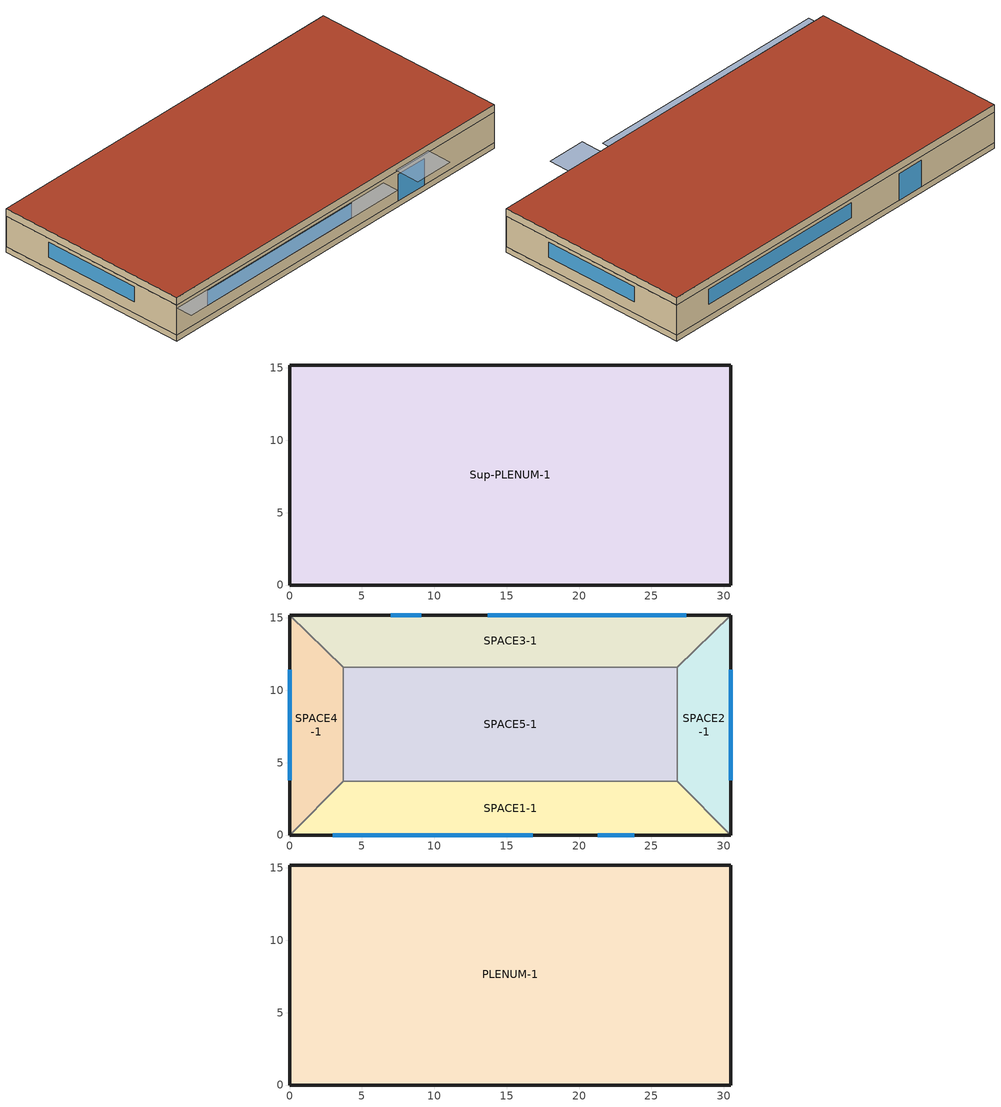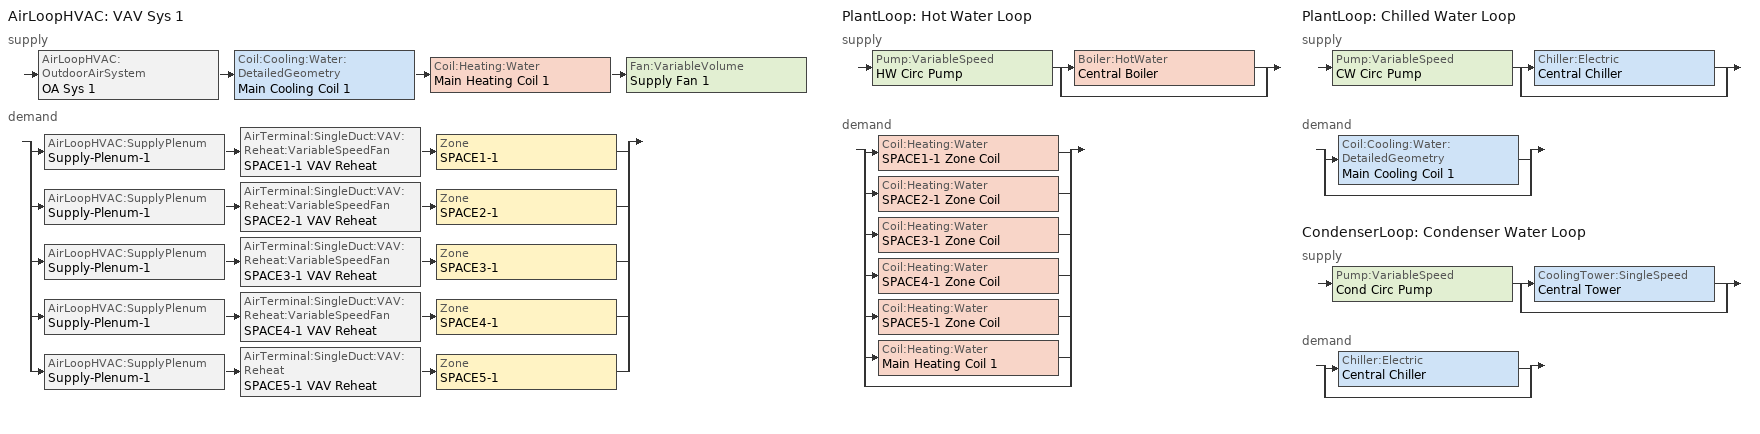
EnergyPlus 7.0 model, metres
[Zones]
Sup-PLENUM-1
 floor ground (FLOOR-SLAB-1): 30.5,15.2 30.5,0 0,0 0,15.2 z-0.45
 wall outside (WALL-1): 0,0 30.5,0 30.5,15.2 0,15.2 0,0 z-0.45:0
SPACE1-1
 floor to Sup-PLENUM-1 (CLNG-1): 26.8,3.7 30.5,0 0,0 3.7,3.7 z0
 wall outside (WALL-1): 0,0 30.5,0 z0:2.4
 wall to SPACE2-1 (INT-WALL-1): 30.5,0 26.8,3.7 z0:2.4
 wall to SPACE4-1 (INT-WALL-1): 3.7,3.7 0,0 z0:2.4
 wall to SPACE5-1 (INT-WALL-1): 26.8,3.7 3.7,3.7 z0:2.4
 window (Dbl Clr 3mm/13mm Air): 3,0 16.8,0 z0.9:2.1
 window (Sgl Grey 3mm): 21.3,0 23.8,0 z0:2.1
SPACE2-1
 floor to Sup-PLENUM-1 (CLNG-1): 26.8,11.6 30.5,15.2 30.5,0 26.8,3.7 z0
 wall outside (WALL-1): 30.5,0 30.5,15.2 z0:2.4
 wall to SPACE3-1 (INT-WALL-1): 30.5,15.2 26.8,11.6 z0:2.4
 wall to SPACE5-1 (INT-WALL-1): 26.8,11.6 26.8,3.7 z0:2.4
 window (Dbl Clr 3mm/13mm Air): 30.5,3.8 30.5,11.4 z0.9:2.1
SPACE3-1
 floor to Sup-PLENUM-1 (CLNG-1): 26.8,11.6 3.7,11.6 0,15.2 30.5,15.2 z0
 wall outside (WALL-1): 30.5,15.2 0,15.2 z0:2.4
 wall to SPACE4-1 (INT-WALL-1): 0,15.2 3.7,11.6 z0:2.4
 wall to SPACE5-1 (INT-WALL-1): 3.7,11.6 26.8,11.6 z0:2.4
 window (Dbl Clr 3mm/13mm Air): 27.4,15.2 13.7,15.2 z0.9:2.1
 window (Sgl Grey 3mm): 9.1,15.2 7,15.2 z0:2.1
SPACE4-1
 floor to Sup-PLENUM-1 (CLNG-1): 3.7,3.7 0,0 0,15.2 3.7,11.6 z0
 wall outside (WALL-1): 0,15.2 0,0 z0:2.4
 wall to SPACE5-1 (INT-WALL-1): 3.7,3.7 3.7,11.6 z0:2.4
 window (Dbl Clr 3mm/13mm Air): 0,11.4 0,3.8 z0.9:2.1
SPACE5-1
 floor to Sup-PLENUM-1 (CLNG-1): 26.8,11.6 26.8,3.7 3.7,3.7 3.7,11.6 z0
PLENUM-1
 floor to SPACE1-1 (CLNG-1): 26.8,3.7 30.5,0 0,0 3.7,3.7 z2.4
 floor to SPACE2-1 (CLNG-1): 26.8,11.6 30.5,15.2 30.5,0 26.8,3.7 z2.4
 floor to SPACE3-1 (CLNG-1): 26.8,11.6 3.7,11.6 0,15.2 30.5,15.2 z2.4
 floor to SPACE4-1 (CLNG-1): 3.7,3.7 0,0 0,15.2 3.7,11.6 z2.4
 floor to SPACE5-1 (CLNG-1): 26.8,11.6 26.8,3.7 3.7,3.7 3.7,11.6 z2.4
 wall outside (WALL-1): 0,0 30.5,0 30.5,15.2 0,15.2 0,0 z2.4:3
 roof outside (ROOF-1): 0,15.2 0,0 30.5,0 30.5,15.2 z3
shading: 0,-1.3 0,0 19.8,0 19.8,-1.3 z2.2; 21,-2 21,0 24.1,0 24.1,-2 z2.6
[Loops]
AirLoopHVAC 'VAV Sys 1'
 supply: AirLoopHVAC:OutdoorAirSystem 'OA Sys 1' > Coil:Cooling:Water:DetailedGeometry 'Main Cooling Coil 1' > Coil:Heating:Water 'Main Heating Coil 1' > Fan:VariableVolume 'Supply Fan 1'
 demand: split
  | AirLoopHVAC:SupplyPlenum 'Supply-Plenum-1' > AirTerminal:SingleDuct:VAV:Reheat:VariableSpeedFan 'SPACE1-1 VAV Reheat' > Zone 'SPACE1-1'
  | AirLoopHVAC:SupplyPlenum 'Supply-Plenum-1' > AirTerminal:SingleDuct:VAV:Reheat:VariableSpeedFan 'SPACE2-1 VAV Reheat' > Zone 'SPACE2-1'
  | AirLoopHVAC:SupplyPlenum 'Supply-Plenum-1' > AirTerminal:SingleDuct:VAV:Reheat:VariableSpeedFan 'SPACE3-1 VAV Reheat' > Zone 'SPACE3-1'
  | AirLoopHVAC:SupplyPlenum 'Supply-Plenum-1' > AirTerminal:SingleDuct:VAV:Reheat:VariableSpeedFan 'SPACE4-1 VAV Reheat' > Zone 'SPACE4-1'
  | AirLoopHVAC:SupplyPlenum 'Supply-Plenum-1' > AirTerminal:SingleDuct:VAV:Reheat 'SPACE5-1 VAV Reheat' > Zone 'SPACE5-1'
PlantLoop 'Hot Water Loop'
 supply: Pump:VariableSpeed 'HW Circ Pump' > split
  | Boiler:HotWater 'Central Boiler'
  | bypass
 demand: split
  | Coil:Heating:Water 'SPACE1-1 Zone Coil'
  | Coil:Heating:Water 'SPACE2-1 Zone Coil'
  | Coil:Heating:Water 'SPACE3-1 Zone Coil'
  | Coil:Heating:Water 'SPACE4-1 Zone Coil'
  | Coil:Heating:Water 'SPACE5-1 Zone Coil'
  | Coil:Heating:Water 'Main Heating Coil 1'
  | bypass
PlantLoop 'Chilled Water Loop'
 supply: Pump:VariableSpeed 'CW Circ Pump' > split
  | Chiller:Electric 'Central Chiller'
  | bypass
 demand: split
  | Coil:Cooling:Water:DetailedGeometry 'Main Cooling Coil 1'
  | bypass
CondenserLoop 'Condenser Water Loop'
 supply: Pump:VariableSpeed 'Cond Circ Pump' > split
  | CoolingTower:SingleSpeed 'Central Tower'
  | bypass
 demand: split
  | Chiller:Electric 'Central Chiller'
  | bypass
[Building]
Building: 30, City, 0.04, 0.4, FullExterior, 25, 6
[Site:Location]
CHICAGO_IL_USA TMY2-94846: 41.78, -87.75, -6, 190
[SizingPeriod:DesignDay]
CHICAGO_IL_USA Annual Heating 99% Design Conditions DB: -17.3, 0, -17.3, 99063, 4.9, 270, 0, 0, 0, 21, 1, WinterDesignDay, 0, WetBulb
CHICAGO_IL_USA Annual Cooling 1% Design Conditions DB/MCWB: 31.5, 10.7, 23, 99063, 5.3, 230, 1, 0, 0, 21, 7, SummerDesignDay, 0, WetBulb
[Site:GroundTemperature:BuildingSurface]
20.03, 20.03, 20.13, 20.3, 20.43, 20.52, 20.62, 20.77, 20.78, 20.55, 20.44, 20.2
[Material]
RG01: Rough, 0.0127, 1.442, 881, 1674, 0.9, 0.65, 0.65
BR01: VeryRough, 0.0095, 0.162, 1121, 1464, 0.9, 0.7, 0.7
IN46: VeryRough, 0.0762, 0.023, 24, 1590, 0.9, 0.5, 0.5
WD01: MediumSmooth, 0.0191, 0.115, 513, 1381, 0.9, 0.78, 0.78
PW03: MediumSmooth, 0.0127, 0.115, 545, 1213, 0.9, 0.78, 0.78
IN02: Rough, 0.0901, 0.043, 10, 837, 0.9, 0.75, 0.75
GP01: MediumSmooth, 0.0127, 0.16, 801, 837, 0.9, 0.75, 0.75
GP02: MediumSmooth, 0.0159, 0.16, 801, 837, 0.9, 0.75, 0.75
CC03: MediumRough, 0.1016, 1.31, 2243, 837, 0.9, 0.65, 0.65
[Material:NoMass]
MAT-CLNG-1: Rough, 0.652259, 0.65, 0.65, 0.65
[Material:AirGap]
AL21: 0.157
[WindowMaterial:Glazing]
CLEAR 3MM: SpectralAverage, , 0.003, 0.837, 0.075, 0.075, 0.898, 0.081, 0.081, 0, 0.84, 0.84, 0.9
GREY 3MM: SpectralAverage, , 0.003, 0.626, 0.061, 0.061, 0.611, 0.061, 0.061, 0, 0.84, 0.84, 0.9
[WindowMaterial:Gas]
AIR 13MM: Air, 0.0127
[Construction]
ROOF-1: RG01, BR01, IN46, WD01
WALL-1: WD01, PW03, IN02, GP01
CLNG-1: MAT-CLNG-1
FLOOR-SLAB-1: CC03
INT-WALL-1: GP02, AL21, GP02
Dbl Clr 3mm/13mm Air: CLEAR 3MM, AIR 13MM, CLEAR 3MM
Sgl Grey 3mm: GREY 3MM
[Zone]
PLENUM-1: 0, 0, 0, 0, 1, 1, 0.6096, 283.2
SPACE1-1; SPACE3-1: 0, 0, 0, 0, 1, 1, 2.4384, 239.247
SPACE2-1; SPACE4-1: 0, 0, 0, 0, 1, 1, 2.4384, 103.311
SPACE5-1: 0, 0, 0, 0, 1, 1, 2.4384, 447.683
Sup-PLENUM-1: 0, 0, 0, 0, 1, 1, 0.45, 208.6
[People]
SPACE1-1 People 1: SPACE1-1, OCCUPY-1, people, 11, , , 0.3, , ActSchd
SPACE2-1 People 1: SPACE2-1, OCCUPY-1, people, 5, , , 0.3, , ActSchd
SPACE3-1 People 1: SPACE3-1, OCCUPY-1, people, 11, , , 0.3, , ActSchd
SPACE4-1 People 1: SPACE4-1, OCCUPY-1, people, 5, , , 0.3, , ActSchd
SPACE5-1 People 1: SPACE5-1, OCCUPY-1, people, 20, , , 0.3, , ActSchd
[Lights]
SPACE1-1 Lights 1: SPACE1-1, LIGHTS-1, LightingLevel, 1584, , , 0.2, 0.59, 0.2, 0, GeneralLights
SPACE2-1 Lights 1: SPACE2-1, LIGHTS-1, LightingLevel, 684, , , 0.2, 0.59, 0.2, 0, GeneralLights
SPACE3-1 Lights 1: SPACE3-1, LIGHTS-1, LightingLevel, 1584, , , 0.2, 0.59, 0.2, 0, GeneralLights
SPACE4-1 Lights 1: SPACE4-1, LIGHTS-1, LightingLevel, 684, , , 0.2, 0.59, 0.2, 0, GeneralLights
SPACE5-1 Lights 1: SPACE5-1, LIGHTS-1, LightingLevel, 2964, , , 0.2, 0.59, 0.2, 0, GeneralLights
[ElectricEquipment]
SPACE1-1 ElecEq 1: SPACE1-1, EQUIP-1, EquipmentLevel, 1056, , , 0, 0.3, 0
SPACE2-1 ElecEq 1: SPACE2-1, EQUIP-1, EquipmentLevel, 456, , , 0, 0.3, 0
SPACE3-1 ElecEq 1: SPACE3-1, EQUIP-1, EquipmentLevel, 1056, , , 0, 0.3, 0
SPACE4-1 ElecEq 1: SPACE4-1, EQUIP-1, EquipmentLevel, 456, , , 0, 0.3, 0
SPACE5-1 ElecEq 1: SPACE5-1, EQUIP-1, EquipmentLevel, 1976, , , 0, 0.3, 0
[ZoneInfiltration:DesignFlowRate]
SPACE1-1 Infil 1: SPACE1-1, INFIL-SCH, flow/zone, 0.0167, , , , 0, 0, 0.2237, 0
SPACE2-1 Infil 1: SPACE2-1, INFIL-SCH, flow/zone, 0.00717, , , , 0, 0, 0.2237, 0
SPACE3-1 Infil 1: SPACE3-1, INFIL-SCH, flow/zone, 0.0167, , , , 0, 0, 0.2237, 0
SPACE4-1 Infil 1: SPACE4-1, INFIL-SCH, flow/zone, 0.00717, , , , 0, 0, 0.2237, 0
SPACE5-1 Infil 1: SPACE5-1, INFIL-SCH, flow/zone, 0.031089, , , , 0, 0, 0.2237, 0
[DesignSpecification:OutdoorAir]
SZ DSOA SPACE1-1; SZ DSOA SPACE2-1; SZ DSOA SPACE3-1; SZ DSOA SPACE4-1; SZ DSOA SPACE5-1: flow/person, 0.00944, 0, 0
[Sizing:Zone]
SPACE1-1: 18, 50, 0.009, 0.004, SZ DSOA SPACE1-1, 0, 0, DesignDay, 0, , , , DesignDay, 0
SPACE2-1: 18, 50, 0.009, 0.004, SZ DSOA SPACE2-1, 0, 0, DesignDay, 0, , , , DesignDay, 0
SPACE3-1: 18, 50, 0.009, 0.004, SZ DSOA SPACE3-1, 0, 0, DesignDay, 0, , , , DesignDay, 0
SPACE4-1: 18, 50, 0.009, 0.004, SZ DSOA SPACE4-1, 0, 0, DesignDay, 0, , , , DesignDay, 0
SPACE5-1: 18, 50, 0.009, 0.004, SZ DSOA SPACE5-1, 0, 0, DesignDay, 0, , , , DesignDay, 0
[Sizing:System]
VAV Sys 1: sensible, autosize, 0.3, 7, 0.008, 11, 0.008, 12, 10, noncoincident, no, no, 0.008, 0.008, DesignDay, 0, DesignDay, 0
[Sizing:Plant]
Hot Water Loop: heating, 82, 11
Chilled Water Loop: cooling, 11, 6.67
Condenser Water Loop: condenser, 29.4, 5.6
[ZoneControl:Thermostat]
SPACE1-1 Control: SPACE1-1, Zone Control Type Sched, ThermostatSetpoint:DualSetpoint, DualSetPoint
SPACE2-1 Control: SPACE2-1, Zone Control Type Sched, ThermostatSetpoint:DualSetpoint, DualSetPoint
SPACE3-1 Control: SPACE3-1, Zone Control Type Sched, ThermostatSetpoint:DualSetpoint, DualSetPoint
SPACE4-1 Control: SPACE4-1, Zone Control Type Sched, ThermostatSetpoint:DualSetpoint, DualSetPoint
SPACE5-1 Control: SPACE5-1, Zone Control Type Sched, ThermostatSetpoint:DualSetpoint, DualSetPoint
[ThermostatSetpoint:DualSetpoint]
DualSetPoint: Htg-SetP-Sch, Clg-SetP-Sch
[AirTerminal:SingleDuct:VAV:Reheat]
SPACE5-1 VAV Reheat: ReheatCoilAvailSched, SPACE5-1 Zone Coil Air In Node, SPACE5-1 ATU In Node, autosize, Constant, 0.3, , , Coil:Heating:Water, SPACE5-1 Zone Coil, autosize, 0, SPACE5-1 In Node, 0.001, Reverse
[AirTerminal:SingleDuct:VAV:Reheat:VariableSpeedFan]
SPACE1-1 VAV Reheat: ReheatCoilAvailSched, autosize, autosize, 0.05, SPACE1-1 ATU In Node, SPACE1-1 In Node, SPACE1-1 Zone Coil Air In Node, SPACE1-1 Zone Coil Water In Node, Fan:VariableVolume, SPACE1-1 Zone Fan, Coil:Heating:Water, SPACE1-1 Zone Coil, autosize, 0, 0.001
SPACE2-1 VAV Reheat: ReheatCoilAvailSched, autosize, autosize, 0.05, SPACE2-1 ATU In Node, SPACE2-1 In Node, SPACE2-1 Zone Coil Air In Node, SPACE2-1 Zone Coil Water In Node, Fan:VariableVolume, SPACE2-1 Zone Fan, Coil:Heating:Water, SPACE2-1 Zone Coil, autosize, 0, 0.001
SPACE3-1 VAV Reheat: ReheatCoilAvailSched, autosize, autosize, 0.05, SPACE3-1 ATU In Node, SPACE3-1 In Node, SPACE3-1 Zone Coil Air In Node, SPACE3-1 Zone Coil Water In Node, Fan:VariableVolume, SPACE3-1 Zone Fan, Coil:Heating:Water, SPACE3-1 Zone Coil, autosize, 0, 0.001
SPACE4-1 VAV Reheat: ReheatCoilAvailSched, autosize, autosize, 0.05, SPACE4-1 ATU In Node, SPACE4-1 In Node, SPACE4-1 Zone Coil Air In Node, SPACE4-1 Zone Coil Water In Node, Fan:VariableVolume, SPACE4-1 Zone Fan, Coil:Heating:Water, SPACE4-1 Zone Coil, autosize, 0, 0.001
[Zone equipment]
SPACE1-1: SPACE1-1 VAV Reheat
SPACE2-1: SPACE2-1 VAV Reheat
SPACE3-1: SPACE3-1 VAV Reheat
SPACE4-1: SPACE4-1 VAV Reheat
SPACE5-1: SPACE5-1 VAV Reheat
[Fan:VariableVolume]
SPACE1-1 Zone Fan: FanAvailSched, 0.7, 125, autosize, FixedFlowRate, , 0, 0.9, 1, 0.00153028, 0.00520806, 1.10862, -0.116356, 0, SPACE1-1 ATU In Node, SPACE1-1 Zone Coil Air In Node
SPACE2-1 Zone Fan: FanAvailSched, 0.7, 125, autosize, FixedFlowRate, , 0, 0.9, 1, 0.00153028, 0.00520806, 1.10862, -0.116356, 0, SPACE2-1 ATU In Node, SPACE2-1 Zone Coil Air In Node
SPACE3-1 Zone Fan: FanAvailSched, 0.7, 125, autosize, FixedFlowRate, , 0, 0.9, 1, 0.00153028, 0.00520806, 1.10862, -0.116356, 0, SPACE3-1 ATU In Node, SPACE3-1 Zone Coil Air In Node
SPACE4-1 Zone Fan: FanAvailSched, 0.7, 125, autosize, FixedFlowRate, , 0, 0.9, 1, 0.00153028, 0.00520806, 1.10862, -0.116356, 0, SPACE4-1 ATU In Node, SPACE4-1 Zone Coil Air In Node
Supply Fan 1: FanAvailSched, 0.7, 250, autosize, FixedFlowRate, , 0, 0.9, 1, 0.00153028, 0.00520806, 1.10862, -0.116356, 0, Outlet Branch Inlet Node 1, VAV Sys 1 Outlet Node
[Coil:Cooling:Water:DetailedGeometry]
Main Cooling Coil 1: CoolingCoilAvailSched, autosize, autosize, autosize, autosize, autosize, autosize, autosize, , , , , , , , , autosize, Main Cooling Coil 1 Water Inlet Node, Main Cooling Coil 1 Water Outlet Node, Mixed Air Node 1, Main Cooling Coil 1 Outlet Node
[Coil:Heating:Water]
SPACE1-1 Zone Coil: ReheatCoilAvailSched, autosize, autosize, SPACE1-1 Zone Coil Water In Node, SPACE1-1 Zone Coil Water Out Node, SPACE1-1 Zone Coil Air In Node, SPACE1-1 In Node, UFactorTimesAreaAndDesignWaterFlowRate, autosize, 82.2, 16.6, 71.1, 32.2
SPACE2-1 Zone Coil: ReheatCoilAvailSched, autosize, autosize, SPACE2-1 Zone Coil Water In Node, SPACE2-1 Zone Coil Water Out Node, SPACE2-1 Zone Coil Air In Node, SPACE2-1 In Node, UFactorTimesAreaAndDesignWaterFlowRate, autosize, 82.2, 16.6, 71.1, 32.2
SPACE3-1 Zone Coil: ReheatCoilAvailSched, autosize, autosize, SPACE3-1 Zone Coil Water In Node, SPACE3-1 Zone Coil Water Out Node, SPACE3-1 Zone Coil Air In Node, SPACE3-1 In Node, UFactorTimesAreaAndDesignWaterFlowRate, autosize, 82.2, 16.6, 71.1, 32.2
SPACE4-1 Zone Coil: ReheatCoilAvailSched, autosize, autosize, SPACE4-1 Zone Coil Water In Node, SPACE4-1 Zone Coil Water Out Node, SPACE4-1 Zone Coil Air In Node, SPACE4-1 In Node, UFactorTimesAreaAndDesignWaterFlowRate, autosize, 82.2, 16.6, 71.1, 32.2
SPACE5-1 Zone Coil: ReheatCoilAvailSched, autosize, autosize, SPACE5-1 Zone Coil Water In Node, SPACE5-1 Zone Coil Water Out Node, SPACE5-1 Zone Coil Air In Node, SPACE5-1 In Node, UFactorTimesAreaAndDesignWaterFlowRate, autosize, 82.2, 16.6, 71.1, 32.2
Main Heating Coil 1: ReheatCoilAvailSched, autosize, autosize, Main Heating Coil 1 Water Inlet Node, Main Heating Coil 1 Water Outlet Node, Main Cooling Coil 1 Outlet Node, Main Heating Coil 1 Outlet Node, UFactorTimesAreaAndDesignWaterFlowRate, autosize, 82.2, 16.6, 71.1, 32.2
[Controller:WaterCoil]
Central Cooling Coil Contoller 1: Temperature, Reverse, FLOW, Main Cooling Coil 1 Outlet Node, Main Cooling Coil 1 Water Inlet Node, autosize, autosize, 0
Central Heating Coil Contoller 1: Temperature, Normal, FLOW, Main Heating Coil 1 Outlet Node, Main Heating Coil 1 Water Inlet Node, autosize, autosize, 0
[Controller:OutdoorAir]
OA Controller 1: Relief Air Outlet Node 1, Main Branch Inlet Node 1, Mixed Air Node 1, Outside Air Inlet Node 1, autosize, autosize, NoEconomizer, ModulateFlow, 19, , , , 4, NoLockout, FixedMinimum, Min OA Sched
[AirLoopHVAC]
VAV Sys 1: VAV Sys 1 Controllers, VAV Sys 1 Avail List, autosize, VAV Sys 1 Branches, Return Air Bypass Connectors, VAV Sys 1 Inlet Node, PLENUM-1 Out Node, Zone Eq In Node, VAV Sys 1 Outlet Node
[AirLoopHVAC:OutdoorAirSystem]
OA Sys 1: OA Sys 1 Controllers, OA Sys 1 Equipment, VAV Sys 1 Avail List
[OutdoorAir:Mixer]
OA Mixing Box 1: Mixed Air Node 1, Outside Air Inlet Node 1, Relief Air Outlet Node 1, Main Branch Inlet Node 1
[AirLoopHVAC:SupplyPlenum]
Supply-Plenum-1: Sup-PLENUM-1, Sup-PLENUM-1 Zone Node, Zone Eq In Node, Sup-PLENUM-1 Outlet Node
[AirLoopHVAC:ReturnPlenum]
Return-Plenum-1: PLENUM-1, PLENUM-1 Node, PLENUM-1 Out Node, SPACE1-1 Out Node, SPACE2-1 Out Node, SPACE3-1 Out Node, SPACE4-1 Out Node, SPACE5-1 Out Node
[Pump:VariableSpeed]
HW Circ Pump: HW Supply Inlet Node, HW Pump Outlet Node, autosize, 179352, autosize, 0.9, 0, 0, 1, 0, 0, 0, INTERMITTENT
CW Circ Pump: CW Supply Inlet Node, CW Pump Outlet Node, autosize, 179352, autosize, 0.9, 0, 0, 1, 0, 0, 0, INTERMITTENT, CoolingPumpAvailSched
Cond Circ Pump: Condenser Supply Inlet Node, Condenser Pump Outlet Node, autosize, 179352, autosize, 0.9, 0, 0, 1, 0, 0, 0, INTERMITTENT, CoolingPumpAvailSched
[Boiler:HotWater]
Central Boiler: NaturalGas, autosize, 0.8, LeavingBoiler, BoilerEfficiency, 81, autosize, 0, 1.2, 1, Central Boiler Inlet Node, Central Boiler Outlet Node, 100, VariableFlow
[Chiller:Electric]
Central Chiller: WaterCooled, autosize, 3.2, Central Chiller Inlet Node, Central Chiller Outlet Node, Central Chiller Condenser Inlet Node, Central Chiller Condenser Outlet Node, 0, 1, 0.65, 29.44, 2.682759, 6.667, autosize, autosize, 0.944836, -0.0570088, -0.00185486, 1.907846, -1.20499, 0.263462, 0.03303, 0.6852, 0.2818, 5, VariableFlow
[CoolingTower:SingleSpeed]
Central Tower: Condenser Tower Inlet Node, Condenser Tower Outlet Node, autosize, autosize, autosize, autosize, 0, 0
[PlantLoop]
Hot Water Loop: Water, , Hot Loop Operation, HW Supply Outlet Node, 100, 10, autosize, 0, autocalculate, HW Supply Inlet Node, HW Supply Outlet Node, Heating Supply Side Branches, Heating Supply Side Connectors, HW Demand Inlet Node, HW Demand Outlet Node, Heating Demand Side Branches, Heating Demand Side Connectors, Sequential
Chilled Water Loop: Water, , CW Loop Operation, CW Supply Outlet Node, 98, 1, autosize, 0, autocalculate, CW Supply Inlet Node, CW Supply Outlet Node, Cooling Supply Side Branches, Cooling Supply Side Connectors, CW Demand Inlet Node, CW Demand Outlet Node, Cooling Demand Side Branches, Cooling Demand Side Connectors, Sequential
[CondenserLoop]
Condenser Water Loop: Water, , Tower Loop Operation, Condenser Supply Outlet Node, 80, 10, autosize, 0, autocalculate, Condenser Supply Inlet Node, Condenser Supply Outlet Node, Condenser Supply Side Branches, Condenser Supply Side Connectors, Condenser Demand Inlet Node, Condenser Demand Outlet Node, Condenser Demand Side Branches, Condenser Demand Side Connectors, Sequential
[PlantEquipmentList]
heating plant: Boiler:HotWater, Central Boiler
Cooling Plant: Chiller:Electric, Central Chiller
[CondenserEquipmentList]
All Towers: CoolingTower:SingleSpeed, Central Tower
[PlantEquipmentOperation:CoolingLoad]
Central Chiller Only: 0, 900000, Cooling Plant
Year Round Tower Operation: 0, 9e+07, All Towers
[PlantEquipmentOperation:HeatingLoad]
Central Boiler Only: 0, 1e+06, heating plant
[PlantEquipmentOperationSchemes]
Hot Loop Operation: PlantEquipmentOperation:HeatingLoad, Central Boiler Only, PlantOnSched
CW Loop Operation: PlantEquipmentOperation:CoolingLoad, Central Chiller Only, PlantOnSched
[CondenserEquipmentOperationSchemes]
Tower Loop Operation: PlantEquipmentOperation:CoolingLoad, Year Round Tower Operation, PlantOnSched
[AvailabilityManager:Scheduled]
VAV Sys 1 Avail: FanAvailSched
[SetpointManager:Scheduled]
Hot Water Loop Setpoint Manager: Temperature, HW Loop Temp Schedule, Hot Water Loop Setpoint Node List
Chilled Water Loop Setpoint Manager: Temperature, CW Loop Temp Schedule, Chilled Water Loop Setpoint Node List
Dehum Supply Air Temp Manager 1: Temperature, Dehum Supply Air Temp Sch, Main Cooling Coil 1 Outlet Node
Heating Supply Air Temp Manager 1: Temperature, Heating Supply Air Temp Sch, Main Heating Coil 1 Outlet Node
Central Boiler Setpoint Manager: Temperature, HW Loop Temp Schedule, Central Boiler Outlet Node
Central Chiller Setpoint Manager: Temperature, CW Loop Temp Schedule, Central Chiller Outlet Node
[SetpointManager:ReturnAirBypassFlow]
RAB Manager 1: FLOW, VAV Sys 1, Seasonal Reset Supply Air Temp Sch
[SetpointManager:FollowOutdoorAirTemperature]
MyCondenserControl: Temperature, OutdoorAirWetBulb, 0, 80, 10, Condenser Supply Outlet Node
[Schedule:Compact]
OCCUPY-1: Fraction, Through: 12/31, For: Weekdays SummerDesignDay WinterDesignDay, Until: 9:00, 0, Until: 12:00, 1, Until: 13:00, 0.8, Until: 14:00, 0.4, Until: 15:00, 0.8, Until: 17:00, 1, Until: 24:00, 0, For: AllOtherDays, Until: 24:00, 0
LIGHTS-1: Fraction, Through: 12/31, For: Weekdays SummerDesignDay WinterDesignDay, Until: 9:00, 0.05, Until: 10:00, 0.9, Until: 11:00, 0.95, Until: 12:00, 1, Until: 13:00, 0.95, Until: 14:00, 0.8, Until: 15:00, 0.9, Until: 17:00, 1, Until: 24:00, 0.05, For: AllOtherDays, Until: 24:00, 0.05
EQUIP-1: Fraction, Through: 12/31, For: Weekdays SummerDesignDay WinterDesignDay, Until: 9:00, 0.02, Until: 10:00, 0.4, Until: 15:00, 0.9, Until: 16:00, 0.8, Until: 17:00, 0.7, Until: 24:00, 0.02, For: CustomDay1 CustomDay2, Until: 9:00, 0.02, Until: 10:00, 0.4, Until: 15:00, 0.9, Until: 16:00, 0.8, Until: 17:00, 0.7, Until: 24:00, 0.02, For: AllOtherDays, Until: 24:00, 0.2
INFIL-SCH: Fraction, Through: 3/31, For: Alldays, Until: 24:00, 1, Through: 10/31, For: Alldays, Until: 24:00, 0, Through: 12/31, For: Alldays, Until: 24:00, 1
ActSchd: Any Number, Through: 12/31, For: Alldays, Until: 24:00, 117.24
Htg-SetP-Sch: Temperature, Through: 12/31, For: Weekends HoliDay, Until: 7:00, 12.8, Until: 14:00, 21.1, Until: 24:00, 12.8, For: SummerDesignDay, Until: 24:00, 21.1, For: WinterDesignDay, Until: 24:00, 21.1, For: AllOtherDays, Until: 7:00, 12.8, Until: 19:00, 21.1, Until: 24:00, 12.8
Clg-SetP-Sch: Temperature, Through: 12/31, For: Weekends HoliDay, Until: 7:00, 40, Until: 14:00, 25, Until: 24:00, 32.2, For: SummerDesignDay, Until: 24:00, 25, For: WinterDesignDay, Until: 24:00, 25, For: AllOtherDays, Until: 7:00, 40, Until: 19:00, 25, Until: 24:00, 40
Zone Control Type Sched: Control Type, Through: 12/31, For: AllDays, Until: 24:00, 4
Min OA Sched: Fraction, Through: 12/31, For: Weekdays SummerDesignDay WinterDesignDay, Until: 7:00, 0.02, Until: 19:00, 1, Until: 24:00, 0.02, For: AllOtherDays, Until: 24:00, 0.02
FanAvailSched; ReheatCoilAvailSched: Fraction, Through: 3/31, For: Alldays, Until: 24:00, 1, Through: 9/30, For: Weekdays, Until: 7:00, 0, Until: 18:00, 1, Until: 24:00, 0, For: Weekends Holidays CustomDay1 CustomDay2, Until: 24:00, 0, For: AllOtherDays, Until: 24:00, 1, Through: 12/31, For: Alldays, Until: 24:00, 1
CW Loop Temp Schedule: Temperature, Through: 12/31, For: Alldays, Until: 24:00, 11
HW Loop Temp Schedule: Temperature, Through: 12/31, For: Alldays, Until: 24:00, 82
PlantOnSched; CoolingCoilAvailSched; CoolingPumpAvailSched: Fraction, Through: 12/31, For: Alldays, Until: 24:00, 1
Seasonal Reset Supply Air Temp Sch: Temperature, Through: 12/31, For: Alldays, Until: 24:00, 17.2
Heating Supply Air Temp Sch: Temperature, Through: 12/31, For: Alldays, Until: 24:00, 10
Dehum Supply Air Temp Sch: Temperature, Through: 12/31, For: Alldays, Until: 24:00, 12
[Curve:Quadratic]
BoilerEfficiency: 1, 0, 0, 0, 1
